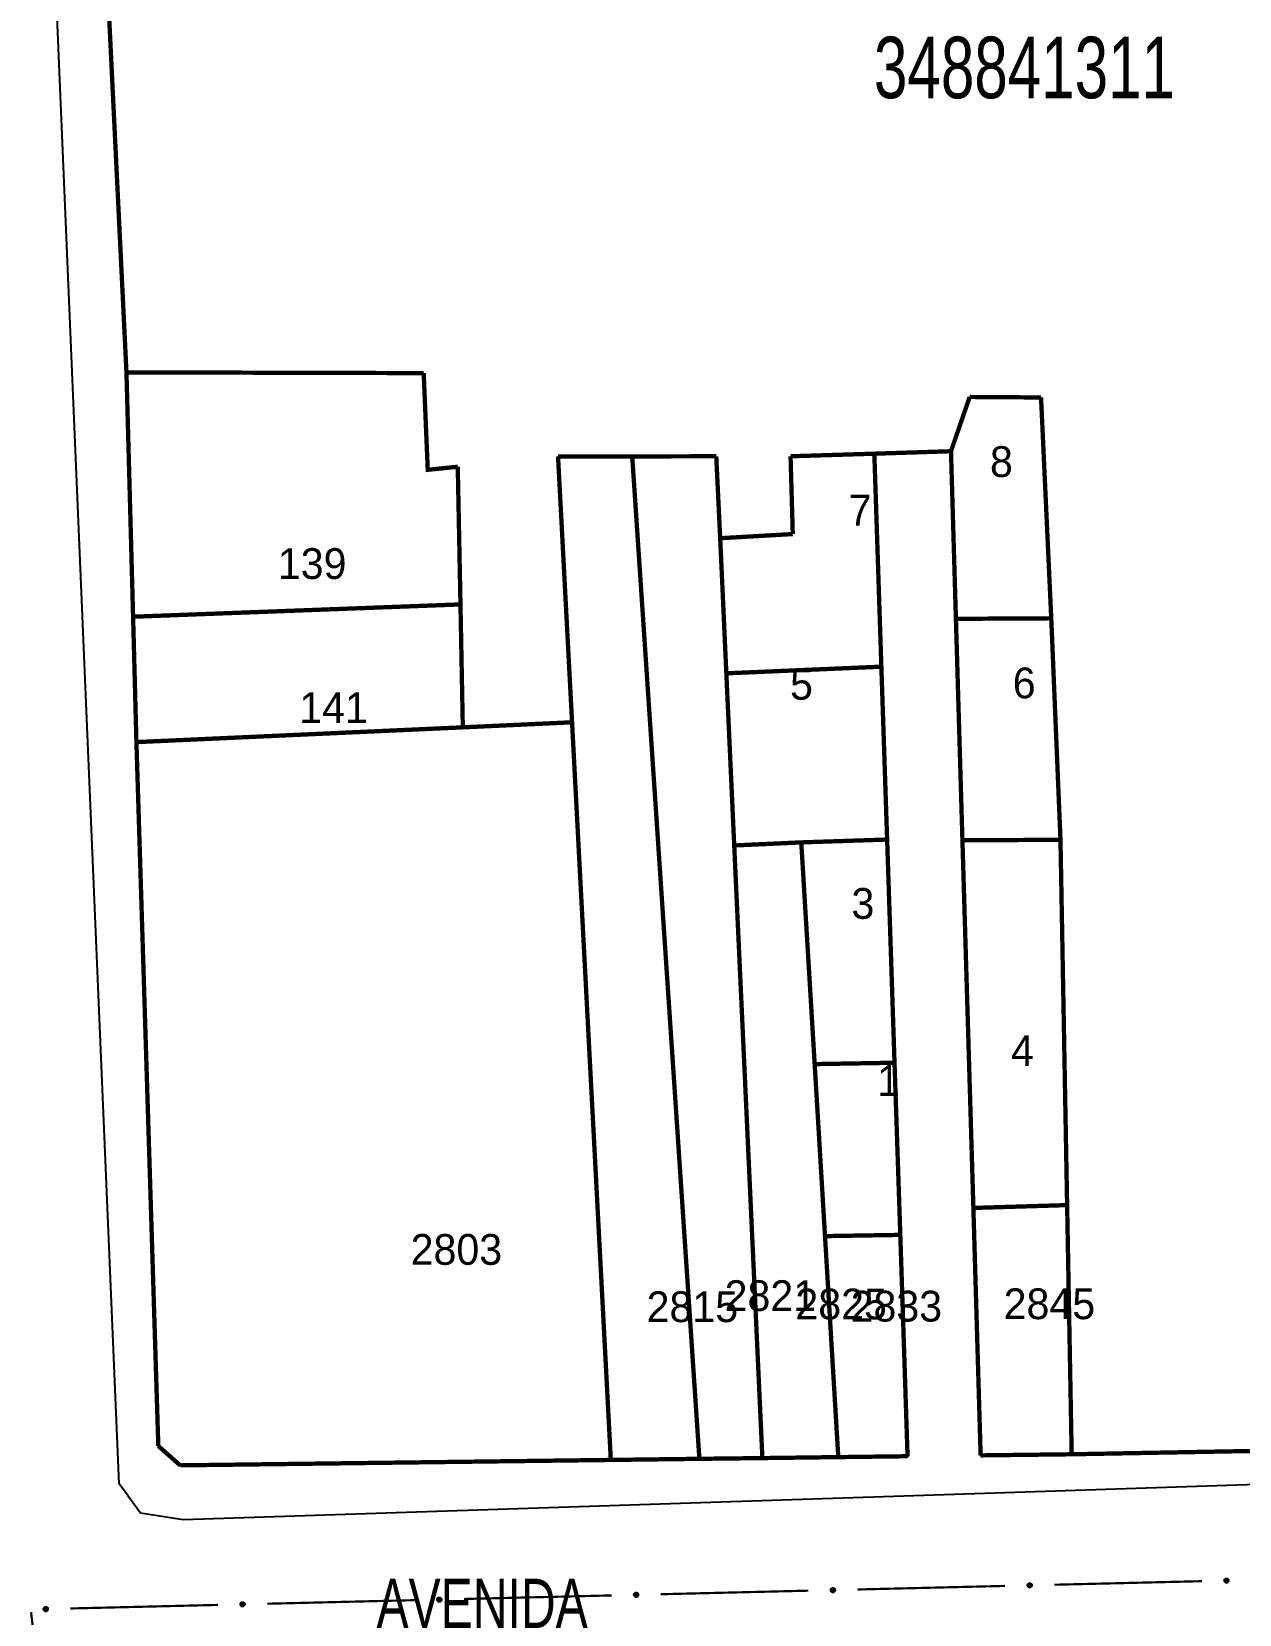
# Model space of a CAD drawing. Extents: x 202481 to 204056, y 4838981 to 4840330.
# Drawn here: x 203490.7 to 203588.9, y 4839887.9 to 4840016.5 of the extents above; entities that cross this region are included whole.
import ezdxf
from ezdxf.enums import TextEntityAlignment as Align

# ---------------------------------------------------------------- set-up
doc = ezdxf.new("R2010")
doc.units = 0
doc.header["$LTSCALE"] = 1.5
doc.header["$MEASUREMENT"] = 0
for name, color, linetype in [('CD_MALHA_LOTES', 7, 'CONTINUOUS'), ('CD_TXT_QUADRA', 7, 'CONTINUOUS'), ('RU-QUADRA', 210, 'CONTINUOUS'), ('SV-EIXO-RUA-PAV', 20, 'CONTINUOUS'), ('SV-RUA-PAVIM', 7, 'CONTINUOUS'), ('SV-TXT-RUA-PAV', 7, 'CONTINUOUS'), ('Th_NmrPort', 1, 'CONTINUOUS')]:
    doc.layers.add(name, color=color, linetype=linetype)
doc.styles.add('ARIAL', font='ARIAL.SHX')

msp = doc.modelspace()

# ---------------------------------------------------------------- linework, layer by layer
at = {"layer": 'CD_MALHA_LOTES', "linetype": 'Continuous', "const_width": 0.35, "flags": 128}
for points in [[(203498.4, 4839988.84), (203495.59, 4840046.5)], [(203498.4, 4839988.84), (203522.56, 4839988.78)], [(203498.94, 4839968.98), (203498.4, 4839988.84)], [(203522.56, 4839988.78), (203522.89, 4839980.92), (203525.33, 4839981.17)], [(203565.42, 4839982.43), (203566.94, 4839986.84)], [(203566.94, 4839986.84), (203572.74, 4839986.8)], [(203572.74, 4839986.8), (203573.57, 4839968.85)], [(203534.62, 4839960.4), (203533.48, 4839982.01)], [(203533.48, 4839982.01), (203539.51, 4839982.01)], [(203539.51, 4839982.01), (203546.34, 4839982.02)], [(203544.97, 4839900.54), (203539.51, 4839982.01)], [(203546.34, 4839982.02), (203546.66, 4839975.36)], [(203552.38, 4839982.02), (203559.19, 4839982.23)], [(203552.56, 4839975.7), (203552.38, 4839982.02)], [(203565.42, 4839982.43), (203559.19, 4839982.23)], [(203559.19, 4839982.23), (203559.76, 4839964.92)], [(203565.82, 4839968.81), (203565.42, 4839982.43)], [(203525.33, 4839981.17), (203525.55, 4839969.98)], [(203546.66, 4839975.36), (203552.56, 4839975.7)], [(203547.16, 4839964.38), (203546.66, 4839975.36)], [(203498.94, 4839968.98), (203525.55, 4839969.98)], [(203499.21, 4839958.79), (203498.94, 4839968.98)], [(203525.55, 4839969.98), (203525.74, 4839959.99)], [(203565.82, 4839968.81), (203573.57, 4839968.85)], [(203566.35, 4839950.81), (203565.82, 4839968.81)], [(203573.57, 4839968.85), (203574.32, 4839950.85)], [(203547.16, 4839964.38), (203559.76, 4839964.92)], [(203547.8, 4839950.39), (203547.16, 4839964.38)], [(203559.76, 4839964.92), (203560.23, 4839950.87)], [(203499.21, 4839958.79), (203525.74, 4839959.99)], [(203525.74, 4839959.99), (203534.62, 4839960.4)], [(203537.77, 4839900.45), (203534.62, 4839960.4)], [(203500.99, 4839901.58), (203499.21, 4839958.79)], [(203547.8, 4839950.39), (203553.25, 4839950.64)], [(203550.09, 4839900.6), (203547.8, 4839950.39)], [(203553.25, 4839950.64), (203560.23, 4839950.87)], [(203554.34, 4839932.62), (203553.25, 4839950.64)], [(203560.23, 4839950.87), (203560.83, 4839932.73)], [(203566.35, 4839950.81), (203574.32, 4839950.85)], [(203567.24, 4839920.93), (203566.35, 4839950.81)], [(203574.32, 4839950.85), (203574.86, 4839921.16)], [(203554.34, 4839932.62), (203560.83, 4839932.73)], [(203555.18, 4839918.64), (203554.34, 4839932.62)], [(203560.83, 4839932.73), (203561.3, 4839918.74)], [(203567.24, 4839920.93), (203574.86, 4839921.16)], [(203567.83, 4839900.82), (203567.24, 4839920.93)], [(203574.86, 4839921.16), (203575.23, 4839900.91)], [(203555.18, 4839918.64), (203561.3, 4839918.74)], [(203556.26, 4839900.68), (203555.18, 4839918.64)], [(203561.3, 4839918.74), (203561.89, 4839900.75)], [(203502.77, 4839900.01), (203500.99, 4839901.58)], [(203575.23, 4839900.91), (203567.83, 4839900.82)], [(203596.02, 4839901.29), (203575.23, 4839900.91)], [(203537.77, 4839900.45), (203502.77, 4839900.01)], [(203544.97, 4839900.54), (203537.77, 4839900.45)], [(203550.09, 4839900.6), (203544.97, 4839900.54)], [(203556.26, 4839900.68), (203550.09, 4839900.6)], [(203561.89, 4839900.75), (203556.26, 4839900.68)]]:
    msp.add_lwpolyline(points, dxfattribs=at)
at = {"layer": 'RU-QUADRA', "linetype": 'Continuous', "const_width": 0.18, "flags": 128}
msp.add_lwpolyline([(203596.02, 4839901.29), (203575.23, 4839900.91), (203567.83, 4839900.82), (203567.24, 4839920.93), (203566.35, 4839950.81), (203565.82, 4839968.81), (203565.42, 4839982.43), (203559.19, 4839982.23), (203559.76, 4839964.92), (203560.23, 4839950.87), (203560.83, 4839932.73), (203561.3, 4839918.74), (203561.89, 4839900.75), (203550.09, 4839900.6), (203544.97, 4839900.54), (203537.77, 4839900.45), (203502.77, 4839900.01), (203500.99, 4839901.58), (203499.21, 4839958.79), (203498.94, 4839968.98), (203498.4, 4839988.84), (203495.59, 4840046.5)], dxfattribs=at)
at = {"layer": 'SV-EIXO-RUA-PAV', "const_width": 0.18}
for points in [[(203573.820749, 4839890.306756), (203585.81726, 4839890.596106)], [(203525.834705, 4839889.149359), (203537.831216, 4839889.438709)], [(203541.830053, 4839889.535158), (203553.826564, 4839889.824508)], [(203557.825401, 4839889.920957), (203569.821912, 4839890.210307)], [(203492.049041, 4839876.156819), (203490.646528, 4839888.074577)], [(203493.844009, 4839888.377761), (203505.84052, 4839888.667111)], [(203509.839357, 4839888.76356), (203521.835868, 4839889.05291)]]:
    msp.add_lwpolyline(points, dxfattribs=at)
at = {"layer": 'SV-EIXO-RUA-PAV'}
for points in [[(203587.670385, 4839890.750915), (203587.70362, 4839890.786796), (203587.73952, 4839890.810839), (203587.775235, 4839890.822274), (203587.80943, 4839890.824149), (203587.844629, 4839890.822127), (203587.879667, 4839890.812259), (203587.916129, 4839890.792692), (203587.952358, 4839890.759606), (203587.97457, 4839890.721211), (203587.987654, 4839890.686796), (203587.991662, 4839890.651252), (203587.989125, 4839890.617091), (203587.977671, 4839890.581035), (203587.957481, 4839890.544277), (203587.92333, 4839890.508653), (203587.887973, 4839890.485324), (203587.853137, 4839890.475171), (203587.817379, 4839890.471368), (203587.781468, 4839890.473863), (203587.74713, 4839890.483747), (203587.710157, 4839890.504142), (203587.675443, 4839890.538315), (203587.651772, 4839890.573314), (203587.641133, 4839890.607998), (203587.638181, 4839890.643287), (203587.63978, 4839890.678616), (203587.648233, 4839890.71425), (203587.670385, 4839890.750915)], [(203539.684341, 4839889.593518), (203539.717576, 4839889.629399), (203539.753476, 4839889.653442), (203539.789191, 4839889.664876), (203539.823386, 4839889.666752), (203539.858585, 4839889.66473), (203539.893623, 4839889.654862), (203539.930085, 4839889.635295), (203539.966314, 4839889.602209), (203539.988526, 4839889.563814), (203540.001609, 4839889.529399), (203540.005618, 4839889.493855), (203540.003081, 4839889.459694), (203539.991627, 4839889.423638), (203539.971437, 4839889.38688), (203539.937286, 4839889.351256), (203539.901928, 4839889.327927), (203539.867093, 4839889.317774), (203539.831334, 4839889.313971), (203539.795424, 4839889.316465), (203539.761085, 4839889.32635), (203539.724113, 4839889.346745), (203539.689399, 4839889.380918), (203539.665728, 4839889.415917), (203539.655089, 4839889.450601), (203539.652137, 4839889.48589), (203539.653736, 4839889.521219), (203539.662189, 4839889.556853), (203539.684341, 4839889.593518)], [(203555.679689, 4839889.979317), (203555.712924, 4839890.015198), (203555.748824, 4839890.039241), (203555.784539, 4839890.050675), (203555.818734, 4839890.052551), (203555.853933, 4839890.050529), (203555.888971, 4839890.040661), (203555.925433, 4839890.021094), (203555.961662, 4839889.988008), (203555.983874, 4839889.949613), (203555.996957, 4839889.915198), (203556.000966, 4839889.879654), (203555.998429, 4839889.845493), (203555.986975, 4839889.809437), (203555.966785, 4839889.772679), (203555.932634, 4839889.737055), (203555.897276, 4839889.713726), (203555.862441, 4839889.703573), (203555.826682, 4839889.69977), (203555.790772, 4839889.702264), (203555.756434, 4839889.712149), (203555.719461, 4839889.732544), (203555.684747, 4839889.766717), (203555.661076, 4839889.801716), (203555.650437, 4839889.8364), (203555.647485, 4839889.871689), (203555.649084, 4839889.907018), (203555.657537, 4839889.942652), (203555.679689, 4839889.979317)], [(203571.675037, 4839890.365116), (203571.708272, 4839890.400997), (203571.744172, 4839890.42504), (203571.779887, 4839890.436475), (203571.814082, 4839890.43835), (203571.849281, 4839890.436328), (203571.884319, 4839890.42646), (203571.920781, 4839890.406893), (203571.95701, 4839890.373807), (203571.979222, 4839890.335412), (203571.992305, 4839890.300997), (203571.996314, 4839890.265453), (203571.993777, 4839890.231292), (203571.982323, 4839890.195236), (203571.962133, 4839890.158478), (203571.927982, 4839890.122854), (203571.892625, 4839890.099525), (203571.857789, 4839890.089372), (203571.82203, 4839890.085569), (203571.78612, 4839890.088064), (203571.751782, 4839890.097948), (203571.714809, 4839890.118343), (203571.680095, 4839890.152516), (203571.656424, 4839890.187515), (203571.645785, 4839890.222199), (203571.642833, 4839890.257488), (203571.644432, 4839890.292817), (203571.652885, 4839890.328451), (203571.675037, 4839890.365116)], [(203491.698297, 4839888.43612), (203491.731531, 4839888.472002), (203491.767432, 4839888.496045), (203491.803147, 4839888.507479), (203491.837342, 4839888.509354), (203491.872541, 4839888.507333), (203491.907579, 4839888.497465), (203491.944041, 4839888.477898), (203491.980269, 4839888.444812), (203492.002482, 4839888.406416), (203492.015565, 4839888.372002), (203492.019573, 4839888.336458), (203492.017036, 4839888.302297), (203492.005583, 4839888.26624), (203491.985393, 4839888.229483), (203491.951242, 4839888.193859), (203491.915884, 4839888.17053), (203491.881049, 4839888.160377), (203491.84529, 4839888.156574), (203491.80938, 4839888.159068), (203491.775041, 4839888.168953), (203491.738069, 4839888.189348), (203491.703355, 4839888.223521), (203491.679684, 4839888.25852), (203491.669045, 4839888.293204), (203491.666093, 4839888.328493), (203491.667691, 4839888.363821), (203491.676145, 4839888.399456), (203491.698297, 4839888.43612)], [(203507.693645, 4839888.821919), (203507.726879, 4839888.857801), (203507.76278, 4839888.881844), (203507.798495, 4839888.893278), (203507.83269, 4839888.895153), (203507.867889, 4839888.893132), (203507.902927, 4839888.883264), (203507.939389, 4839888.863697), (203507.975617, 4839888.830611), (203507.99783, 4839888.792215), (203508.010913, 4839888.757801), (203508.014922, 4839888.722257), (203508.012384, 4839888.688096), (203508.000931, 4839888.65204), (203507.980741, 4839888.615282), (203507.94659, 4839888.579658), (203507.911232, 4839888.556329), (203507.876397, 4839888.546176), (203507.840638, 4839888.542373), (203507.804728, 4839888.544867), (203507.770389, 4839888.554752), (203507.733417, 4839888.575147), (203507.698703, 4839888.60932), (203507.675032, 4839888.644319), (203507.664393, 4839888.679003), (203507.661441, 4839888.714292), (203507.663039, 4839888.74962), (203507.671493, 4839888.785255), (203507.693645, 4839888.821919)], [(203523.688993, 4839889.207719), (203523.722228, 4839889.2436), (203523.758128, 4839889.267643), (203523.793843, 4839889.279077), (203523.828038, 4839889.280953), (203523.863237, 4839889.278931), (203523.898275, 4839889.269063), (203523.934737, 4839889.249496), (203523.970965, 4839889.21641), (203523.993178, 4839889.178015), (203524.006261, 4839889.1436), (203524.01027, 4839889.108056), (203524.007733, 4839889.073895), (203523.996279, 4839889.037839), (203523.976089, 4839889.001081), (203523.941938, 4839888.965457), (203523.90658, 4839888.942128), (203523.871745, 4839888.931975), (203523.835986, 4839888.928172), (203523.800076, 4839888.930666), (203523.765737, 4839888.940551), (203523.728765, 4839888.960946), (203523.694051, 4839888.995119), (203523.67038, 4839889.030118), (203523.659741, 4839889.064802), (203523.656789, 4839889.100091), (203523.658387, 4839889.13542), (203523.666841, 4839889.171054), (203523.688993, 4839889.207719)]]:
    msp.add_lwpolyline(points, close=True, dxfattribs=at)
for points in [[(203587.638181, 4839890.643287), (203587.987654, 4839890.686796)], [(203587.63978, 4839890.678616), (203587.97457, 4839890.721211)], [(203587.641133, 4839890.607998), (203587.991662, 4839890.651252)], [(203587.642265, 4839890.625273), (203587.987963, 4839890.66637)], [(203587.64274, 4839890.662138), (203587.976096, 4839890.705666)], [(203587.648233, 4839890.71425), (203587.952358, 4839890.759606)], [(203587.648738, 4839890.696405), (203587.958871, 4839890.740738)], [(203587.660193, 4839890.730805), (203587.930766, 4839890.774184)], [(203587.670385, 4839890.750915), (203587.916129, 4839890.792692)], [(203587.689282, 4839890.769724), (203587.890515, 4839890.801876)], [(203587.70362, 4839890.786796), (203587.879667, 4839890.812259)], [(203587.724026, 4839890.80059), (203587.853322, 4839890.815993)], [(203587.73952, 4839890.810839), (203587.844629, 4839890.822127)], [(203539.652137, 4839889.48589), (203540.001609, 4839889.529399)], [(203539.653736, 4839889.521219), (203539.988526, 4839889.563814)], [(203539.655089, 4839889.450601), (203540.005618, 4839889.493855)], [(203539.65622, 4839889.467876), (203540.001919, 4839889.508973)], [(203539.656696, 4839889.504741), (203539.990051, 4839889.548269)], [(203539.662189, 4839889.556853), (203539.966314, 4839889.602209)], [(203539.662694, 4839889.539008), (203539.972827, 4839889.583341)], [(203539.663896, 4839889.432574), (203540.001344, 4839889.476201)], [(203539.665728, 4839889.415917), (203540.003081, 4839889.459694)], [(203539.674149, 4839889.573408), (203539.944721, 4839889.616787)], [(203539.679757, 4839889.397468), (203539.992651, 4839889.440503)], [(203539.684341, 4839889.593518), (203539.930085, 4839889.635295)], [(203539.689399, 4839889.380918), (203539.991627, 4839889.423638)], [(203539.703238, 4839889.612327), (203539.904471, 4839889.644479)], [(203539.710558, 4839889.365453), (203539.978501, 4839889.404674)], [(203539.717576, 4839889.629399), (203539.893623, 4839889.654862)], [(203539.724113, 4839889.346745), (203539.971437, 4839889.38688)], [(203539.737982, 4839889.643193), (203539.867278, 4839889.658596)], [(203539.748047, 4839889.339059), (203539.946617, 4839889.368417)], [(203539.753476, 4839889.653442), (203539.858585, 4839889.66473)], [(203555.647485, 4839889.871689), (203555.996957, 4839889.915198)], [(203555.649084, 4839889.907018), (203555.983874, 4839889.949613)], [(203555.650437, 4839889.8364), (203556.000966, 4839889.879654)], [(203555.651568, 4839889.853675), (203555.997267, 4839889.894772)], [(203555.652044, 4839889.89054), (203555.9854, 4839889.934068)], [(203555.657537, 4839889.942652), (203555.961662, 4839889.988008)], [(203555.658042, 4839889.924807), (203555.968175, 4839889.96914)], [(203555.659244, 4839889.818373), (203555.996692, 4839889.862)], [(203555.661076, 4839889.801716), (203555.998429, 4839889.845493)], [(203555.669497, 4839889.959207), (203555.940069, 4839890.002586)], [(203555.675105, 4839889.783267), (203555.987999, 4839889.826302)], [(203555.679689, 4839889.979317), (203555.925433, 4839890.021094)], [(203555.684747, 4839889.766717), (203555.986975, 4839889.809437)], [(203555.698586, 4839889.998126), (203555.899819, 4839890.030278)], [(203555.705906, 4839889.751252), (203555.973849, 4839889.790473)], [(203555.712924, 4839890.015198), (203555.888971, 4839890.040661)], [(203555.719461, 4839889.732544), (203555.966785, 4839889.772679)], [(203555.73333, 4839890.028992), (203555.862626, 4839890.044395)], [(203555.743395, 4839889.724858), (203555.941965, 4839889.754216)], [(203555.748824, 4839890.039241), (203555.853933, 4839890.050529)], [(203555.756434, 4839889.712149), (203555.932634, 4839889.737055)], [(203555.777926, 4839889.707947), (203555.908553, 4839889.724747)], [(203555.790772, 4839889.702264), (203555.897276, 4839889.713726)], [(203571.642833, 4839890.257488), (203571.992305, 4839890.300997)], [(203571.644432, 4839890.292817), (203571.979222, 4839890.335412)], [(203571.645785, 4839890.222199), (203571.996314, 4839890.265453)], [(203571.646916, 4839890.239474), (203571.992615, 4839890.280571)], [(203571.647392, 4839890.276339), (203571.980748, 4839890.319867)], [(203571.652885, 4839890.328451), (203571.95701, 4839890.373807)], [(203571.65339, 4839890.310606), (203571.963523, 4839890.354939)], [(203571.654593, 4839890.204172), (203571.99204, 4839890.247799)], [(203571.656424, 4839890.187515), (203571.993777, 4839890.231292)], [(203571.664845, 4839890.345006), (203571.935418, 4839890.388385)], [(203571.670453, 4839890.169066), (203571.983347, 4839890.212101)], [(203571.675037, 4839890.365116), (203571.920781, 4839890.406893)], [(203571.680095, 4839890.152516), (203571.982323, 4839890.195236)], [(203571.693934, 4839890.383925), (203571.895167, 4839890.416077)], [(203571.701254, 4839890.137051), (203571.969197, 4839890.176272)], [(203571.708272, 4839890.400997), (203571.884319, 4839890.42646)], [(203571.714809, 4839890.118343), (203571.962133, 4839890.158478)], [(203571.728678, 4839890.414791), (203571.857974, 4839890.430194)], [(203571.738743, 4839890.110657), (203571.937313, 4839890.140015)], [(203571.744172, 4839890.42504), (203571.849281, 4839890.436328)], [(203571.751782, 4839890.097948), (203571.927982, 4839890.122854)], [(203571.773274, 4839890.093746), (203571.903901, 4839890.110546)], [(203571.78612, 4839890.088064), (203571.892625, 4839890.099525)], [(203587.649941, 4839890.589971), (203587.987388, 4839890.633598)], [(203587.651772, 4839890.573314), (203587.989125, 4839890.617091)], [(203587.665801, 4839890.554865), (203587.978695, 4839890.5979)], [(203587.675443, 4839890.538315), (203587.977671, 4839890.581035)], [(203587.696602, 4839890.52285), (203587.964545, 4839890.562071)], [(203587.710157, 4839890.504142), (203587.957481, 4839890.544277)], [(203587.734091, 4839890.496456), (203587.932661, 4839890.525814)], [(203587.74713, 4839890.483747), (203587.92333, 4839890.508653)], [(203587.768622, 4839890.479545), (203587.899249, 4839890.496345)], [(203587.781468, 4839890.473863), (203587.887973, 4839890.485324)], [(203491.666093, 4839888.328493), (203492.015565, 4839888.372002)], [(203491.667691, 4839888.363821), (203492.002482, 4839888.406416)], [(203491.669045, 4839888.293204), (203492.019573, 4839888.336458)], [(203491.670176, 4839888.310479), (203492.015874, 4839888.351575)], [(203491.670652, 4839888.347344), (203492.004007, 4839888.390872)], [(203491.676145, 4839888.399456), (203491.980269, 4839888.444812)], [(203491.67665, 4839888.381611), (203491.986782, 4839888.425944)], [(203491.677852, 4839888.275177), (203492.0153, 4839888.318804)], [(203491.679684, 4839888.25852), (203492.017036, 4839888.302297)], [(203491.688105, 4839888.416011), (203491.958677, 4839888.459389)], [(203491.693713, 4839888.240071), (203492.006607, 4839888.283106)], [(203491.698297, 4839888.43612), (203491.944041, 4839888.477898)], [(203491.703355, 4839888.223521), (203492.005583, 4839888.26624)], [(203491.717194, 4839888.45493), (203491.918427, 4839888.487082)], [(203491.724514, 4839888.208056), (203491.992457, 4839888.247277)], [(203491.731531, 4839888.472002), (203491.907579, 4839888.497465)], [(203491.738069, 4839888.189348), (203491.985393, 4839888.229483)], [(203491.751938, 4839888.485796), (203491.881233, 4839888.501199)], [(203491.762003, 4839888.181662), (203491.960573, 4839888.21102)], [(203491.767432, 4839888.496045), (203491.872541, 4839888.507333)], [(203491.775041, 4839888.168953), (203491.951242, 4839888.193859)], [(203491.796534, 4839888.164751), (203491.927161, 4839888.181551)], [(203491.80938, 4839888.159068), (203491.915884, 4839888.17053)], [(203507.661441, 4839888.714292), (203508.010913, 4839888.757801)], [(203507.663039, 4839888.74962), (203507.99783, 4839888.792215)], [(203507.664393, 4839888.679003), (203508.014922, 4839888.722257)], [(203507.665524, 4839888.696278), (203508.011223, 4839888.737374)], [(203507.666, 4839888.733143), (203507.999355, 4839888.776671)], [(203507.671493, 4839888.785255), (203507.975617, 4839888.830611)], [(203507.671998, 4839888.76741), (203507.98213, 4839888.811743)], [(203507.6732, 4839888.660976), (203508.010648, 4839888.704603)], [(203507.675032, 4839888.644319), (203508.012384, 4839888.688096)], [(203507.683453, 4839888.80181), (203507.954025, 4839888.845188)], [(203507.689061, 4839888.62587), (203508.001955, 4839888.668905)], [(203507.693645, 4839888.821919), (203507.939389, 4839888.863697)], [(203507.698703, 4839888.60932), (203508.000931, 4839888.65204)], [(203507.712542, 4839888.840729), (203507.913775, 4839888.872881)], [(203507.719862, 4839888.593855), (203507.987805, 4839888.633076)], [(203507.726879, 4839888.857801), (203507.902927, 4839888.883264)], [(203507.733417, 4839888.575147), (203507.980741, 4839888.615282)], [(203507.747286, 4839888.871595), (203507.876581, 4839888.886998)], [(203507.757351, 4839888.567461), (203507.955921, 4839888.596819)], [(203507.76278, 4839888.881844), (203507.867889, 4839888.893132)], [(203507.770389, 4839888.554752), (203507.94659, 4839888.579658)], [(203507.791882, 4839888.55055), (203507.922509, 4839888.56735)], [(203507.804728, 4839888.544867), (203507.911232, 4839888.556329)], [(203523.656789, 4839889.100091), (203524.006261, 4839889.1436)], [(203523.658387, 4839889.13542), (203523.993178, 4839889.178015)], [(203523.659741, 4839889.064802), (203524.01027, 4839889.108056)], [(203523.660872, 4839889.082077), (203524.006571, 4839889.123174)], [(203523.661348, 4839889.118942), (203523.994703, 4839889.16247)], [(203523.666841, 4839889.171054), (203523.970965, 4839889.21641)], [(203523.667346, 4839889.153209), (203523.977478, 4839889.197542)], [(203523.668548, 4839889.046775), (203524.005996, 4839889.090402)], [(203523.67038, 4839889.030118), (203524.007733, 4839889.073895)], [(203523.678801, 4839889.187609), (203523.949373, 4839889.230987)], [(203523.684409, 4839889.011669), (203523.997303, 4839889.054704)], [(203523.688993, 4839889.207719), (203523.934737, 4839889.249496)], [(203523.694051, 4839888.995119), (203523.996279, 4839889.037839)], [(203523.70789, 4839889.226528), (203523.909123, 4839889.25868)], [(203523.71521, 4839888.979654), (203523.983153, 4839889.018875)], [(203523.722228, 4839889.2436), (203523.898275, 4839889.269063)], [(203523.728765, 4839888.960946), (203523.976089, 4839889.001081)], [(203523.742634, 4839889.257394), (203523.87193, 4839889.272797)], [(203523.752699, 4839888.95326), (203523.951269, 4839888.982618)], [(203523.758128, 4839889.267643), (203523.863237, 4839889.278931)], [(203523.765737, 4839888.940551), (203523.941938, 4839888.965457)], [(203523.78723, 4839888.936349), (203523.917857, 4839888.953149)], [(203523.800076, 4839888.930666), (203523.90658, 4839888.942128)], [(203539.761085, 4839889.32635), (203539.937286, 4839889.351256)], [(203539.782578, 4839889.322148), (203539.913205, 4839889.338948)], [(203539.795424, 4839889.316465), (203539.901928, 4839889.327927)]]:
    msp.add_lwpolyline(points, dxfattribs=at)
at = {"layer": 'SV-RUA-PAVIM', "linetype": 'Continuous'}
for points in [[(203498.52, 4839897.55, 10.61), (203497.8, 4839898.51, 10.57), (203491.52, 4840047.27, 5.98), (203490.76, 4840068.97, 5.7), (203490.78, 4840071.45, 5.68), (203491.6, 4840073.85, 5.68), (203508.1, 4840097.87, 6.02), (203510.27, 4840100.39, 6), (203513.35, 4840101.87, 6.14), (203516.69, 4840102.53, 6.04), (203549.54, 4840083.61, 6.28), (203652.36, 4840024.35, 6.85), (203654.24, 4840022.69, 6.83), (203655.52, 4840020.51, 6.73), (203658.7, 4839903.75, 10.89), (203658, 4839901.35, 10.89), (203656, 4839900.66, 10.89)], [(203561.58, 4839897.54, 10.77), (203656, 4839900.66, 10.77)], [(203498.52, 4839897.55, 10.61), (203499.54, 4839896.15, 10.61), (203503.02, 4839895.61, 10.77), (203561.58, 4839897.54, 10.77)]]:
    msp.add_polyline3d(points, dxfattribs=at)

# ---------------------------------------------------------------- texts
at = {"layer": 'CD_TXT_QUADRA', "style": 'ARIAL', "width": 0.7}
msp.add_text('348841311', height=5, dxfattribs=at).set_placement((203559.16, 4840011.12))
at = {"layer": 'SV-TXT-RUA-PAV', "style": 'ARIAL', "width": 0.7}
msp.add_text('AVENIDA', height=4, dxfattribs=at).set_placement((203518.723385, 4839886.794905))
at = {"layer": 'Th_NmrPort', "color": 1}
for s, p in [('8', (203568.5895, 4839981.587796)), ('7', (203557.0995, 4839977.637796)), ('139', (203510.706667, 4839973.3)), ('5', (203552.3395, 4839963.487796)), ('6', (203570.4395, 4839963.597796)), ('141', (203512.446667, 4839961.59)), ('3', (203557.3295, 4839945.677796)), ('4', (203570.29, 4839933.71)), ('1', (203559.4195, 4839931.287796)), ('2803', (203521.5, 4839917.56)), ('2821', (203547.019278, 4839913.800895)), ('2815', (203540.680141, 4839912.902004)), ('2825', (203552.773307, 4839913.123001)), ('2833', (203557.260845, 4839912.948265)), ('2845', (203569.701474, 4839913.141957))]:
    msp.add_text(s, height=2.5, dxfattribs=at).set_placement(p, align=Align.MIDDLE_LEFT)

doc.saveas('drawing.dxf')
